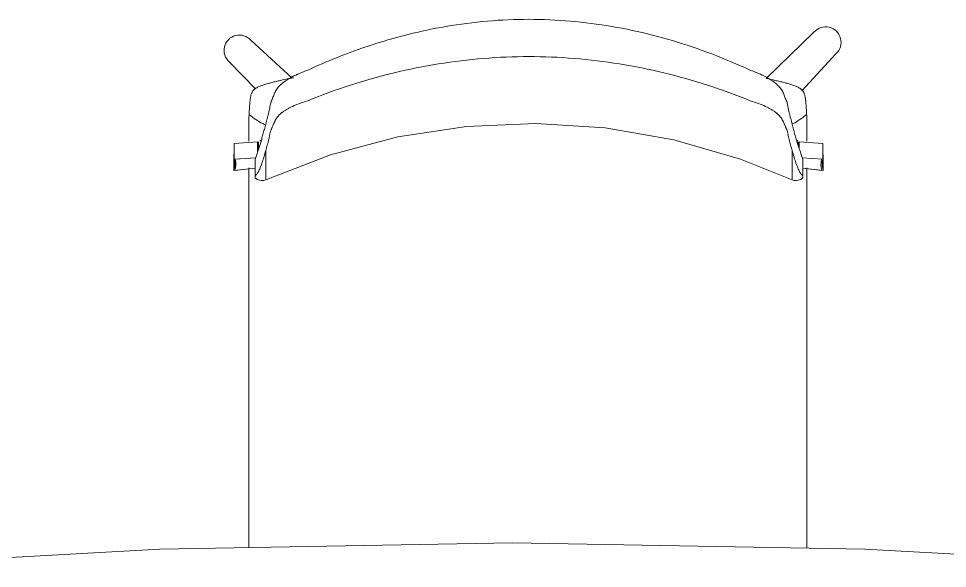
# Model space of a CAD drawing. Header units: millimetres. Extents: x 90978 to 295199, y -4084 to 97293.
# Drawn here: x 180831 to 181621, y 24843 to 25311 of the extents above; entities that cross this region are included whole.
import ezdxf

# ---------------------------------------------------------------- set-up
doc = ezdxf.new("R2010")
doc.units = ezdxf.units.MM
doc.header["$MEASUREMENT"] = 0
doc.layers.add('A-DETL-THIN', color=8, linetype='CONTINUOUS', lineweight=9)
doc.layers.add('I-FURN', color=8, linetype='CONTINUOUS', lineweight=9)

msp = doc.modelspace()

# ---------------------------------------------------------------- linework, layer by layer
at = {"layer": 'A-DETL-THIN'}
for p, q in [((181251.33, 24865), (180951.59, 24859.53)), ((181551.07, 24859.53), (181251.33, 24865)), ((180951.59, 24859.53), (180652.26, 24843.13)), ((181850.42, 24843.13), (181551.07, 24859.53))]:
    msp.add_line(p, q, dxfattribs=at)
at = {"layer": 'I-FURN'}
for p, q in [((181507.89, 25299.51), (181467.23, 25260.07)), ((181064.02, 25260.58), (181028.91, 25292.82)), ((181497.63, 25249.76), (181526.61, 25281.3)), ((181010.7, 25274.1), (181032.82, 25251.31)), ((181212.29, 25219.33), (181271.36, 25221.89)), ((181271.36, 25221.89), (181330.37, 25218.06)), ((181153.84, 25210.4), (181212.29, 25219.33)), ((181330.37, 25218.06), (181388.62, 25207.87)), ((181014.66, 25204.83), (181034.57, 25206.2)), ((181014.66, 25191.5), (181014.66, 25204.83)), ((181034.57, 25206.2), (181034.57, 25197.36)), ((181035.52, 25206.17), (181035.52, 25200.26)), ((181096.72, 25195.21), (181153.84, 25210.4)), ((181388.62, 25207.87), (181445.42, 25191.44)), ((181494.45, 25203.18), (181494.45, 25206.2)), ((181495.4, 25206.17), (181515.31, 25204.81)), ((181495.4, 25200.26), (181495.4, 25206.17)), ((181515.31, 25204.81), (181515.31, 25191.47)), ((181014.34, 25195.12), (181014.34, 25181.78)), ((181033.01, 25192.76), (181014.66, 25191.5)), ((181032.98, 25192.66), (181015.62, 25191.47)), ((181032.47, 25191.22), (181032.47, 25177.58)), ((181041.58, 25173.94), (181096.72, 25195.21)), ((181445.42, 25191.44), (181489.35, 25173.94)), ((181515.31, 25191.47), (181497.95, 25192.66)), ((181498.46, 25191.22), (181498.46, 25177.58)), ((181515.64, 25181.75), (181515.64, 25195.09)), ((181014.34, 25181.78), (181032.47, 25183.96)), ((181015.29, 25181.75), (181032.47, 25183.82)), ((181498.46, 25183.82), (181515.64, 25181.75)), ((181498.46, 25183.73), (181514.68, 25181.78)), ((181034.24, 25174.3), (181032.47, 25175.51)), ((181036.38, 25173.53), (181034.24, 25174.3)), ((181037.88, 25173.32), (181036.38, 25173.53)), ((181039.76, 25173.43), (181037.88, 25173.32)), ((181041.58, 25173.94), (181039.76, 25173.43)), ((181489.35, 25173.94), (181491.16, 25173.43)), ((181491.16, 25173.43), (181493.05, 25173.32)), ((181493.05, 25173.32), (181494.55, 25173.53)), ((181494.55, 25173.53), (181496.69, 25174.3)), ((181496.69, 25174.3), (181498.46, 25175.51))]:
    msp.add_line(p, q, dxfattribs=at)
for centre, start, end in [((181517.86, 25291.03), 311.96621, 139.58244), ((181019.19, 25284.06), 41.98964, 229.60587)]:
    msp.add_arc(centre, 13.09, start, end, dxfattribs=at)
for centre, start_param, end_param in [((180997.84, 25200.51), 2.819103, 2.902745), ((180997.84, 25187.18), 2.819103, 3.398599), ((180998.8, 25187.15), 2.819103, 3.398599), ((181531.18, 25187.18), 6.026179, 6.605675), ((181532.13, 25187.15), 6.026179, 6.605675), ((181532.13, 25200.48), 0.238848, 0.322489)]:
    msp.add_ellipse(centre, major_axis=(-17.39, 0), ratio=0.978487, start_param=start_param, end_param=end_param, dxfattribs=at)
for points, knots in [([(181077.32, 25267.32), (181093.39, 25274.79), (181126.24, 25287.96), (181183.16, 25303.74), (181247.68, 25312.24), (181318.64, 25309.09), (181376.45, 25296.6), (181421.17, 25281.46), (181442.89, 25272.3), (181453.6, 25267.32)], [-1, -1, -1, -1, -0.863636, -0.727273, -0.545455, -0.363636, -0.181818, -0.090909, 0, 0, 0, 0]), ([(181453.6, 25241.24), (181441.66, 25246.11), (181417.49, 25254.93), (181367.91, 25268.97), (181304.2, 25279.33), (181226.71, 25279.33), (181163.01, 25268.97), (181113.43, 25254.92), (181089.26, 25246.11), (181077.32, 25241.24)], [-1, -1, -1, -1, -0.9, -0.8, -0.6, -0.4, -0.2, -0.1, 0, 0, 0, 0]), ([(181027.39, 25229.55), (181027.44, 25230.63), (181027.54, 25232.29), (181027.66, 25234.23), (181027.73, 25235.33), (181027.78, 25236.16), (181027.84, 25236.95), (181027.91, 25237.96), (181028.01, 25239.18), (181028.12, 25240.41), (181028.21, 25241.3), (181028.27, 25241.82), (181028.32, 25242.21), (181028.37, 25242.6), (181028.44, 25243.12), (181028.57, 25244), (181028.78, 25245.2), (181029.12, 25246.55), (181029.54, 25247.77), (181030.17, 25248.99), (181031.08, 25250.17), (181032.04, 25251.08), (181032.92, 25251.73), (181033.59, 25252.17), (181034.29, 25252.56), (181035.27, 25253.07), (181036.58, 25253.65), (181038.27, 25254.29), (181040.05, 25254.89), (181041.78, 25255.42), (181043.37, 25255.88), (181044.92, 25256.3), (181046.6, 25256.74), (181048.43, 25257.2), (181050.9, 25257.8), (181055.33, 25258.82), (181059.08, 25259.64), (181061.42, 25260.13)], [0, 0, 0, 0, 0.0625, 0.09375, 0.109375, 0.125, 0.140625, 0.15625, 0.1875, 0.21875, 0.234375, 0.242188, 0.25, 0.257812, 0.265625, 0.28125, 0.3125, 0.34375, 0.375, 0.40625, 0.4375, 0.46875, 0.484375, 0.5, 0.515625, 0.53125, 0.5625, 0.59375, 0.625, 0.65625, 0.6875, 0.71875, 0.75, 0.78125, 0.8125, 0.875, 1, 1, 1, 1]), ([(181034.9, 25198.36), (181035.58, 25200.24), (181036.63, 25203.47), (181038.08, 25208.5), (181039.21, 25212.58), (181040.35, 25216.82), (181041.54, 25221.31), (181042.62, 25225.35), (181043.49, 25228.7), (181044.06, 25230.85), (181044.46, 25232.56), (181044.76, 25234.25), (181045.04, 25235.94), (181045.39, 25237.69), (181045.73, 25239.04), (181046.1, 25240.21), (181046.41, 25241.06), (181046.61, 25241.55), (181046.77, 25241.92), (181046.94, 25242.3), (181047.15, 25242.82), (181047.51, 25243.72), (181048.03, 25245.06), (181048.69, 25246.71), (181049.46, 25248.4), (181050.38, 25250.11), (181051.5, 25251.84), (181052.66, 25253.26), (181053.61, 25254.25), (181054.2, 25254.8), (181054.66, 25255.22), (181055.15, 25255.63), (181055.81, 25256.17), (181057.01, 25257.13), (181058.88, 25258.47), (181061.36, 25260.05), (181064.97, 25262.11), (181070.07, 25264.58), (181074.8, 25266.43), (181077.32, 25267.32)], [0, 0, 0, 0, 0.142857, 0.214286, 0.285714, 0.357143, 0.428571, 0.5, 0.535714, 0.571429, 0.589286, 0.607143, 0.642857, 0.660714, 0.678571, 0.696429, 0.705357, 0.709821, 0.714286, 0.71875, 0.723214, 0.732143, 0.75, 0.767857, 0.785714, 0.803571, 0.821429, 0.839286, 0.848214, 0.852679, 0.857143, 0.861607, 0.866071, 0.875, 0.892857, 0.910714, 0.928571, 0.964286, 1, 1, 1, 1]), ([(181453.6, 25267.32), (181456.13, 25266.43), (181460.85, 25264.58), (181465.96, 25262.11), (181469.57, 25260.05), (181472.04, 25258.47), (181473.91, 25257.13), (181475.12, 25256.17), (181475.78, 25255.63), (181476.26, 25255.22), (181476.73, 25254.8), (181477.31, 25254.25), (181478.26, 25253.26), (181479.42, 25251.84), (181480.55, 25250.11), (181481.47, 25248.4), (181482.23, 25246.71), (181482.9, 25245.06), (181483.41, 25243.72), (181483.78, 25242.82), (181483.99, 25242.3), (181484.15, 25241.92), (181484.31, 25241.55), (181484.51, 25241.06), (181484.83, 25240.21), (181485.19, 25239.04), (181485.53, 25237.69), (181485.89, 25235.94), (181486.16, 25234.25), (181486.47, 25232.56), (181486.76, 25231.28), (181487.1, 25229.99), (181487.54, 25228.29), (181488.31, 25225.35), (181489.39, 25221.31), (181490.57, 25216.82), (181491.72, 25212.58), (181492.84, 25208.5), (181493.93, 25204.73), (181495, 25201.32), (181495.69, 25199.3), (181496.03, 25198.36)], [0, 0, 0, 0, 0.035714, 0.071429, 0.089286, 0.107143, 0.125, 0.133929, 0.138393, 0.142857, 0.147321, 0.151786, 0.160714, 0.178571, 0.196429, 0.214286, 0.232143, 0.25, 0.267857, 0.276786, 0.28125, 0.285714, 0.290179, 0.294643, 0.303571, 0.321429, 0.339286, 0.357143, 0.392857, 0.410714, 0.428571, 0.446429, 0.464286, 0.5, 0.571429, 0.642857, 0.714286, 0.785714, 0.857143, 0.928571, 1, 1, 1, 1]), ([(181467.6, 25260.13), (181469.94, 25259.64), (181473.69, 25258.82), (181478.12, 25257.8), (181480.59, 25257.2), (181482.43, 25256.74), (181484.1, 25256.3), (181485.65, 25255.88), (181487.24, 25255.42), (181488.97, 25254.89), (181490.76, 25254.29), (181492.44, 25253.65), (181493.75, 25253.07), (181494.74, 25252.56), (181495.43, 25252.17), (181496.1, 25251.73), (181496.98, 25251.08), (181497.95, 25250.17), (181498.85, 25248.99), (181499.48, 25247.77), (181499.91, 25246.55), (181500.24, 25245.2), (181500.46, 25244), (181500.59, 25243.12), (181500.66, 25242.6), (181500.7, 25242.21), (181500.75, 25241.82), (181500.81, 25241.3), (181500.9, 25240.41), (181501.01, 25239.18), (181501.11, 25237.96), (181501.19, 25236.95), (181501.24, 25236.16), (181501.3, 25235.33), (181501.37, 25234.23), (181501.48, 25232.29), (181501.58, 25230.63), (181501.64, 25229.55)], [0, 0, 0, 0, 0.125, 0.1875, 0.21875, 0.25, 0.28125, 0.3125, 0.34375, 0.375, 0.40625, 0.4375, 0.46875, 0.484375, 0.5, 0.515625, 0.53125, 0.5625, 0.59375, 0.625, 0.65625, 0.6875, 0.71875, 0.734375, 0.742188, 0.75, 0.757812, 0.765625, 0.78125, 0.8125, 0.84375, 0.859375, 0.875, 0.890625, 0.90625, 0.9375, 1, 1, 1, 1]), ([(181077.32, 25241.24), (181074.84, 25240.54), (181070.19, 25239.04), (181065.13, 25236.93), (181061.55, 25235.12), (181059.08, 25233.71), (181057.21, 25232.49), (181056, 25231.61), (181055.34, 25231.11), (181054.85, 25230.73), (181054.38, 25230.34), (181053.79, 25229.82), (181052.82, 25228.88), (181051.63, 25227.49), (181050.45, 25225.78), (181049.47, 25224.07), (181048.65, 25222.38), (181047.93, 25220.75), (181047.39, 25219.45), (181047.01, 25218.59), (181046.79, 25218.11), (181046.62, 25217.75), (181046.46, 25217.41), (181046.26, 25216.96), (181045.95, 25216.19), (181045.59, 25215.16), (181045.28, 25213.99), (181044.97, 25212.5), (181044.74, 25211.06), (181044.47, 25209.57), (181044.19, 25208.4), (181043.87, 25207.2), (181043.45, 25205.61), (181042.69, 25202.82), (181042.03, 25200.46), (181041.58, 25198.89)], [0, 0, 0, 0, 0.0625, 0.125, 0.15625, 0.1875, 0.21875, 0.234375, 0.242188, 0.25, 0.257812, 0.265625, 0.28125, 0.3125, 0.34375, 0.375, 0.40625, 0.4375, 0.46875, 0.484375, 0.492188, 0.5, 0.507812, 0.515625, 0.53125, 0.5625, 0.59375, 0.625, 0.6875, 0.71875, 0.75, 0.78125, 0.8125, 0.875, 1, 1, 1, 1]), ([(181489.35, 25198.89), (181488.9, 25200.46), (181488.24, 25202.82), (181487.48, 25205.61), (181487.06, 25207.2), (181486.73, 25208.4), (181486.45, 25209.57), (181486.18, 25211.06), (181485.96, 25212.5), (181485.64, 25213.99), (181485.33, 25215.16), (181484.98, 25216.19), (181484.66, 25216.96), (181484.47, 25217.41), (181484.3, 25217.75), (181484.14, 25218.11), (181483.92, 25218.59), (181483.54, 25219.45), (181482.99, 25220.75), (181482.28, 25222.38), (181481.45, 25224.07), (181480.48, 25225.78), (181479.29, 25227.49), (181478.1, 25228.88), (181477.13, 25229.82), (181476.54, 25230.34), (181476.07, 25230.73), (181475.59, 25231.11), (181474.93, 25231.61), (181473.71, 25232.49), (181471.85, 25233.71), (181469.38, 25235.12), (181465.79, 25236.93), (181460.74, 25239.04), (181456.08, 25240.54), (181453.6, 25241.24)], [0, 0, 0, 0, 0.125, 0.1875, 0.21875, 0.25, 0.28125, 0.3125, 0.375, 0.40625, 0.4375, 0.46875, 0.484375, 0.492188, 0.5, 0.507812, 0.515625, 0.53125, 0.5625, 0.59375, 0.625, 0.65625, 0.6875, 0.71875, 0.734375, 0.742188, 0.75, 0.757812, 0.765625, 0.78125, 0.8125, 0.84375, 0.875, 0.9375, 1, 1, 1, 1]), ([(181027.39, 25229.55), (181029.26, 25227.95), (181033.07, 25225.11), (181037.77, 25222.3), (181040.58, 25220.94), (181041.4, 25220.57)], [0, 0, 0, 0, 0.02777778, 0.05555556, 0.06696683, 0.06696683, 0.06696683, 0.06696683]), ([(181488.98, 25221.21), (181489.35, 25221.38), (181491.69, 25222.56), (181495.95, 25225.11), (181499.76, 25227.95), (181501.64, 25229.55)], [0.93933321, 0.93933321, 0.93933321, 0.93933321, 0.94444444, 0.97222222, 1, 1, 1, 1]), ([(181041.58, 25174.6), (181041.58, 25174.86), (181041.58, 25175.51), (181041.58, 25177.5), (181041.58, 25181.4), (181041.58, 25188.61), (181041.58, 25195.14), (181041.58, 25198.89)], [0.4444444, 0.4444444, 0.4444444, 0.4444444, 0.5138889, 0.5833333, 0.7222222, 0.8611111, 1, 1, 1, 1]), ([(181489.35, 25198.89), (181489.35, 25195.89), (181489.35, 25190.52), (181489.35, 25184.13), (181489.35, 25179.38), (181489.35, 25176.73), (181489.35, 25175.3), (181489.35, 25174.81), (181489.35, 25174.6)], [0, 0, 0, 0, 0.1111111, 0.2222222, 0.3333333, 0.4444444, 0.5, 0.5555556, 0.5555556, 0.5555556, 0.5555556]), ([(181027.18, 24860.96), (181027.18, 24862.72), (181027.18, 24869.37), (181027.18, 24880.91), (181027.18, 24895.57), (181027.18, 24910.41), (181027.18, 24925.63), (181027.18, 24940.98), (181027.18, 24956.1), (181027.18, 24968.68), (181027.18, 24978.77), (181027.18, 24986.42), (181027.18, 24994.05), (181027.18, 25004.07), (181027.18, 25016.44), (181027.18, 25028.78), (181027.18, 25038.74), (181027.18, 25046.31), (181027.18, 25053.88), (181027.18, 25063.88), (181027.18, 25076.31), (181027.18, 25088.79), (181027.18, 25098.88), (181027.18, 25106.56), (181027.18, 25114.22), (181027.18, 25124.29), (181027.18, 25136.79), (181027.18, 25151.84), (181027.18, 25167.28), (181027.18, 25178.03), (181027.18, 25183.6), (181027.18, 25184.05)], [-0.8699146, -0.8699146, -0.8699146, -0.8699146, -0.8571429, -0.8214286, -0.7857143, -0.75, -0.7142857, -0.6785714, -0.6428571, -0.6071429, -0.5892857, -0.5714286, -0.5535714, -0.5357143, -0.5, -0.4642857, -0.4464286, -0.4285714, -0.4107143, -0.3928571, -0.3571429, -0.3214286, -0.3035714, -0.2857143, -0.2678571, -0.25, -0.2142857, -0.1785714, -0.1428571, -0.1071429, -0.103964, -0.103964, -0.103964, -0.103964]), ([(181501.84, 25184.11), (181501.84, 25183.41), (181501.84, 25180.15), (181501.84, 25174.3), (181501.84, 25166.5), (181501.84, 25158.77), (181501.84, 25148.66), (181501.84, 25136.3), (181501.84, 25124.06), (181501.84, 25114.16), (181501.84, 25106.58), (181501.84, 25098.95), (181501.84, 25088.92), (181501.84, 25076.47), (181501.84, 25061.59), (181501.84, 25046.45), (181501.84, 25031.28), (181501.84, 25016.32), (181501.84, 25003.81), (181501.84, 24993.73), (181501.84, 24986.08), (181501.84, 24978.46), (181501.84, 24968.42), (181501.84, 24955.97), (181501.84, 24943.48), (181501.84, 24933.41), (181501.84, 24925.78), (181501.84, 24918.16), (181501.84, 24908.17), (181501.84, 24895.84), (181501.84, 24881.23), (181501.84, 24869.44), (181501.84, 24862.51), (181501.84, 24860.49)], [-0.8977274, -0.8977274, -0.8977274, -0.8977274, -0.8928571, -0.875, -0.8571429, -0.8392857, -0.8214286, -0.7857143, -0.75, -0.7321429, -0.7142857, -0.6964286, -0.6785714, -0.6428571, -0.6071429, -0.5714286, -0.5357143, -0.5, -0.4642857, -0.4464286, -0.4285714, -0.4107143, -0.3928571, -0.3571429, -0.3214286, -0.3035714, -0.2857143, -0.2678571, -0.25, -0.2142857, -0.1785714, -0.1428571, -0.1282246, -0.1282246, -0.1282246, -0.1282246]), ([(181032.47, 25177.58), (181032.47, 25177.03), (181032.47, 25176.21), (181032.47, 25175.54), (181032.47, 25175.44), (181032.47, 25176.06), (181032.47, 25176.84), (181032.47, 25177.22)], [0, 0, 0, 0, 0.125, 0.25, 0.375, 0.5, 0.5837817, 0.5837817, 0.5837817, 0.5837817]), ([(181498.46, 25177.22), (181498.46, 25176.85), (181498.46, 25176.07), (181498.46, 25175.44), (181498.46, 25175.54), (181498.46, 25176.21), (181498.46, 25177.03), (181498.46, 25177.58)], [0.4171888, 0.4171888, 0.4171888, 0.4171888, 0.5, 0.625, 0.75, 0.875, 1, 1, 1, 1])]:
    msp.add_open_spline(points, degree=3, knots=knots, dxfattribs=at)
for points in [[(181065.08, 25260.83), (181063.86, 25260.6), (181062.64, 25260.37), (181061.42, 25260.13)], [(181061.42, 25260.13), (181062.62, 25260.36), (181063.82, 25260.59), (181065.02, 25260.82)], [(181027.18, 25225.7), (181027.21, 25226.34), (181027.28, 25227.63), (181027.35, 25228.91), (181027.39, 25229.55)], [(181501.64, 25229.55), (181501.67, 25228.91), (181501.74, 25227.63), (181501.81, 25226.34), (181501.84, 25225.7)], [(181027.18, 25206.78), (181027.18, 25213.29), (181027.18, 25219.59), (181027.18, 25225.7)], [(181501.84, 25225.7), (181501.84, 25219.56), (181501.84, 25213.24), (181501.84, 25206.73)], [(181037.81, 25207.76), (181037.4, 25207.49), (181037, 25207.23), (181036.64, 25206.96)], [(181494.28, 25206.96), (181493.91, 25207.23), (181493.53, 25207.5), (181493.13, 25207.76)], [(181041.58, 25198.89), (181041.04, 25196.86), (181039.95, 25193.04), (181038.3, 25188.09), (181036.78, 25183.88), (181035.3, 25180.62), (181033.81, 25178.49), (181032.89, 25177.77), (181032.47, 25177.58)], [(181032.47, 25191.22), (181032.85, 25192.3), (181033.66, 25194.56), (181034.49, 25197.04), (181034.9, 25198.36)], [(181498.46, 25177.58), (181498.03, 25177.77), (181497.12, 25178.49), (181495.62, 25180.62), (181494.15, 25183.88), (181492.62, 25188.09), (181490.97, 25193.04), (181489.88, 25196.86), (181489.35, 25198.89)], [(181496.03, 25198.36), (181496.43, 25197.04), (181497.26, 25194.56), (181498.07, 25192.3), (181498.46, 25191.22)]]:
    msp.add_open_spline(points, degree=3, dxfattribs=at)

doc.saveas('drawing.dxf')
